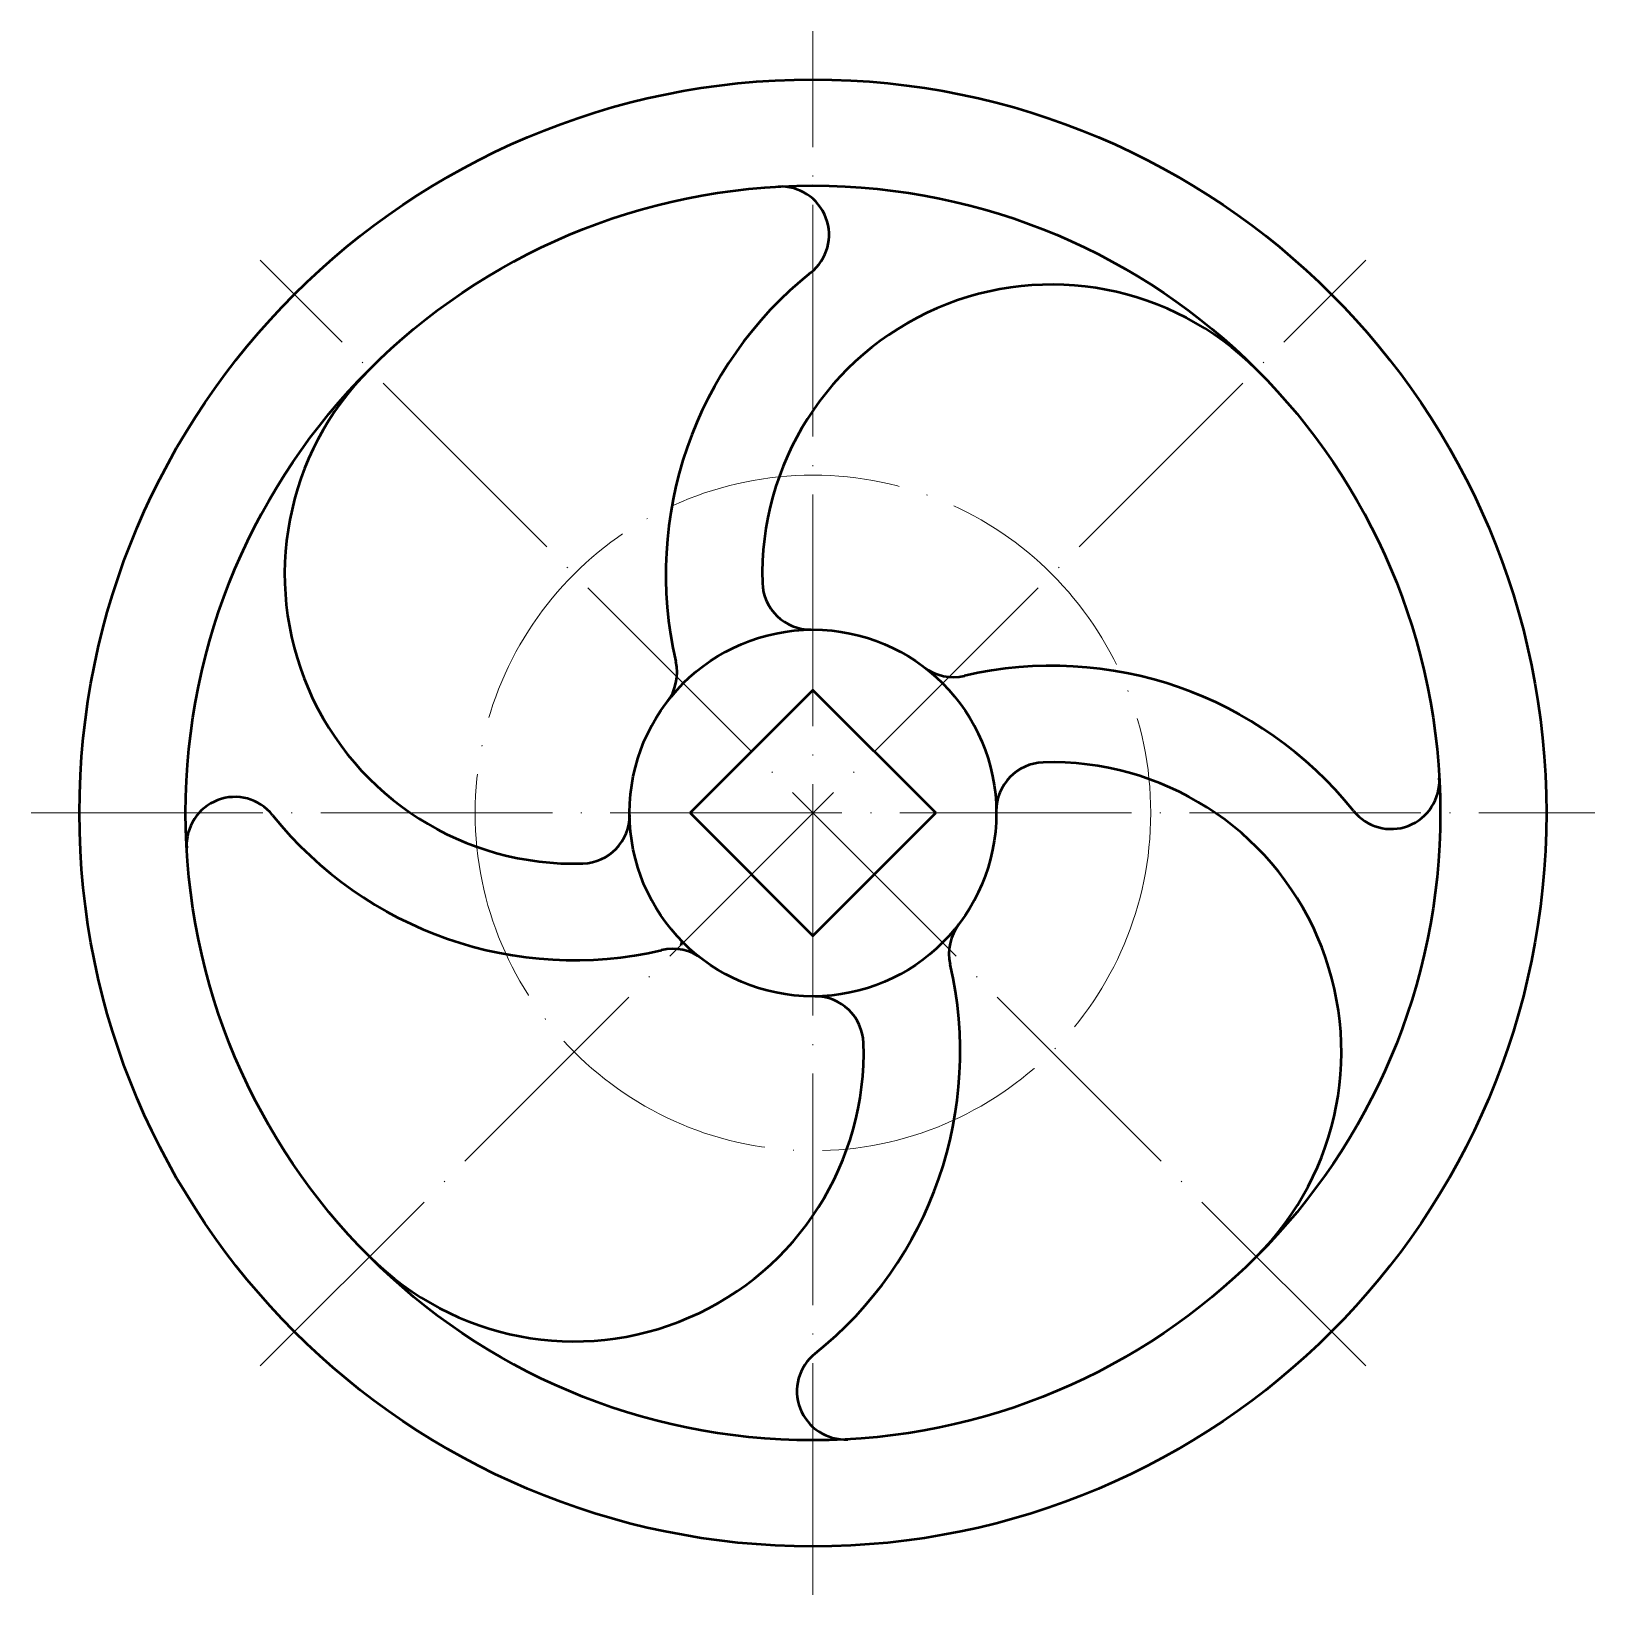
# Model space of a CAD drawing. Header units: millimetres. Extents: x 2416 to 2578, y 556 to 718.
import ezdxf

# ---------------------------------------------------------------- set-up
doc = ezdxf.new("R2010")
doc.units = ezdxf.units.MM
doc.linetypes.add('ACAD_ISO04W100', pattern=[30, 24, -2.95, 0.1, -2.95])
doc.layers.add('Contornos Visibles', color=7, linetype='Continuous', lineweight=50, true_color=0xffffff)
doc.layers.add('Ejes de revolución', color=6, linetype='ACAD_ISO04W100', lineweight=20, true_color=0xff00ff)

msp = doc.modelspace()

# ---------------------------------------------------------------- linework, layer by layer
at = {"layer": 'Contornos Visibles'}
for p, q in [((2496.84, 649.52), (2484.12, 636.79)), ((2509.57, 636.79), (2496.84, 649.52)), ((2484.12, 636.79), (2496.84, 624.06)), ((2496.84, 624.06), (2509.57, 636.79))]:
    msp.add_line(p, q, dxfattribs=at)
for radius in [76, 65, 19]:
    msp.add_circle((2496.84, 636.79), radius, dxfattribs=at)
for centre, radius, start, end in [((2493.51, 696.69), 5, 308.6206, 93.1897), ((2521.59, 661.54), 40, 128.6206, 193.091), ((2521.59, 661.54), 30, 45, 181.719), ((2472.1, 661.54), 30, 135, 271.719), ((2496.6, 660.79), 5, 181.719, 270.573), ((2477.76, 651.34), 5, 322.6623, 13.091), ((2511.4, 655.87), 5, 232.6623, 283.091), ((2521.59, 612.04), 40, 38.6206, 103.091), ((2520.84, 637.03), 5, 91.719, 180.573), ((2521.59, 612.04), 30, 315, 91.719), ((2556.75, 640.13), 5, 218.6206, 3.1897), ((2436.94, 633.45), 5, 38.6206, 183.1897), ((2472.1, 661.54), 40, 218.6206, 283.091), ((2472.85, 636.55), 5, 271.719, 0.573), ((2515.93, 622.23), 5, 142.6623, 193.091), ((2482.29, 617.71), 5, 52.6623, 103.091), ((2521.59, 612.04), 40, 163.3576, 163.955), ((2472.1, 612.04), 40, 308.6206, 13.091), ((2497.08, 612.79), 5, 1.719, 90.573), ((2472.1, 612.04), 30, 225, 1.719), ((2500.18, 576.88), 5, 128.6206, 273.1897)]:
    msp.add_arc(centre, radius, start, end, dxfattribs=at)
at = {"layer": 'Ejes de revolución'}
for p, q in [((2496.84, 555.79), (2496.84, 717.79)), ((2439.57, 579.51), (2554.12, 694.06)), ((2554.12, 579.51), (2439.57, 694.06)), ((2415.84, 636.79), (2577.84, 636.79))]:
    msp.add_line(p, q, dxfattribs=at)
msp.add_circle((2496.84, 636.79), 35, dxfattribs=at)

doc.saveas('drawing.dxf')
